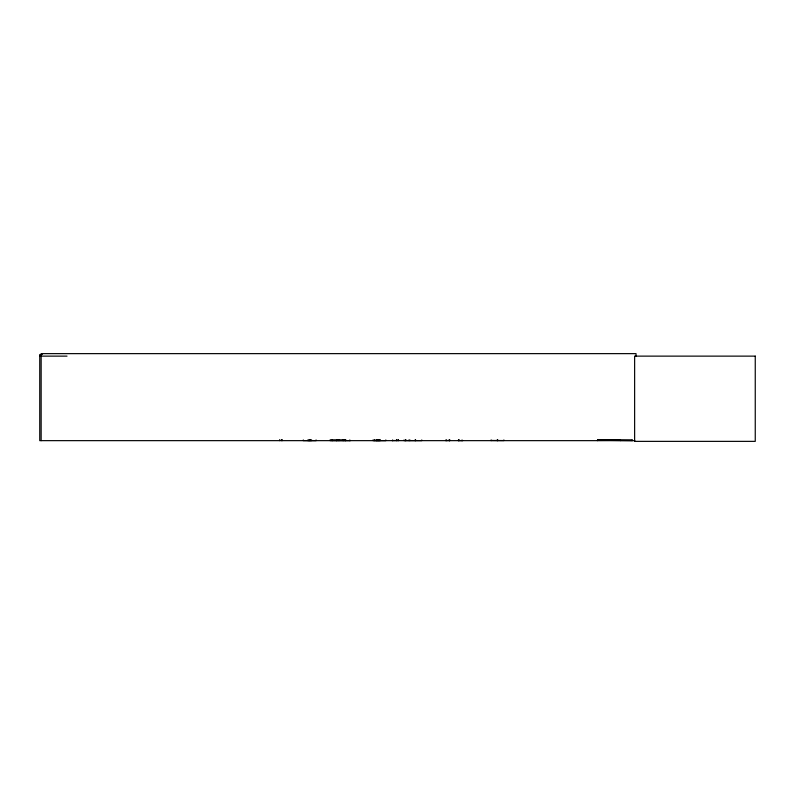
<?xml version="1.0" encoding="UTF-8"?>
<svg xmlns="http://www.w3.org/2000/svg" width="795" height="795" viewBox="0 0 795 795"><rect width="100%" height="100%" fill="white"/><g stroke="black" fill="none" stroke-linecap="round" stroke-linejoin="round"><path stroke-width="1.19" d="M408.968 440.619L408.968 439.943M597.631 440.082L597.542 440.649L597.532 440.082L632.264 440.082L632.184 440.619M632.264 440.341L597.373 440.44M398.335 440.559L398.414 440.003M449.612 440.559L449.702 440.003M309.98 440.539L309.911 439.764M332.062 440.559L332.131 440.003L332.211 440.649M392.094 440.559L398.414 440.47M392.521 440.559L392.601 440.003L392.68 440.649M445.548 440.559L449.702 440.47M446.005 440.559L446.084 440.003M42.234 354.53L39.75 354.53L39.75 440.649L634.788 440.649M39.75 356.13L67.019 356.13M330.034 440.092L345.954 440.092M620.488 440.271L597.373 440.271L632.264 440.619L632.164 440.082M330.005 440.321L345.984 440.321M330.014 440.599L350.406 440.619M462.73 440.619L458.606 440.559M491.101 440.47L503.891 440.559L503.891 439.943M379.324 440.579L379.215 439.764M404.228 440.559L421.757 440.619L421.757 439.943M343.241 440.559L343.162 440.003M636.03 356.13L636.03 353.636L41.151 353.636L41.151 440.649M620.468 439.973L620.468 440.629M497.72 439.764L497.72 440.649M497.272 439.764L497.272 440.649M491.101 439.943L491.101 440.649M462.044 439.943L462.044 440.649M458.944 439.764L458.944 440.649M458.814 439.764L458.814 440.649M458.437 439.943L458.437 440.649M449.781 439.943L449.781 440.649M449.404 439.764L449.404 440.649M449.274 439.764L449.274 440.649M446.174 439.943L446.174 440.649M415.596 439.764L415.576 440.649M415.149 439.764L415.129 440.649M409.872 439.943L409.872 440.649M405.808 439.764L405.808 440.649M405.609 439.764L405.609 440.649M404.069 439.943L404.069 440.649M398.494 439.943L398.494 440.649M396.953 439.764L396.953 440.649M396.745 439.764L396.745 440.649M385.823 439.943L385.823 440.649L373.044 440.619L373.044 439.943M380.139 439.585L380.139 440.649M379.652 439.764L379.652 440.649M378.629 439.943L378.629 440.649M378.549 439.943L378.549 440.649M377.655 439.585L377.655 440.649M377.168 439.764L377.168 440.649M376.741 439.585L376.741 440.649M376.661 439.943L376.572 440.649M375.2 439.764L375.19 440.649M374.256 439.585L374.256 440.649M349.81 439.943L349.81 440.649M345.358 439.764L345.358 440.649M345.119 439.764L345.119 440.649M343.082 439.943L343.082 440.649M338.928 439.943L338.928 440.649M336.891 439.764L336.891 440.649M336.663 439.764L336.663 440.649M316.072 439.943L316.082 440.649L303.283 440.619L303.293 439.943M311.551 439.764L311.551 440.649M310.169 439.943L310.169 440.649M310.09 439.943L310.09 440.649M309.583 439.764L309.583 440.649L309.464 439.764M308.202 439.943L308.202 440.649M308.122 439.943L308.122 440.649M282.205 439.585L282.205 440.649M281.5 439.585L281.5 440.649M279.711 439.585L279.711 440.649M755.25 356.13L634.629 356.13L634.629 441.364L755.25 441.364L755.25 356.13"/></g></svg>
